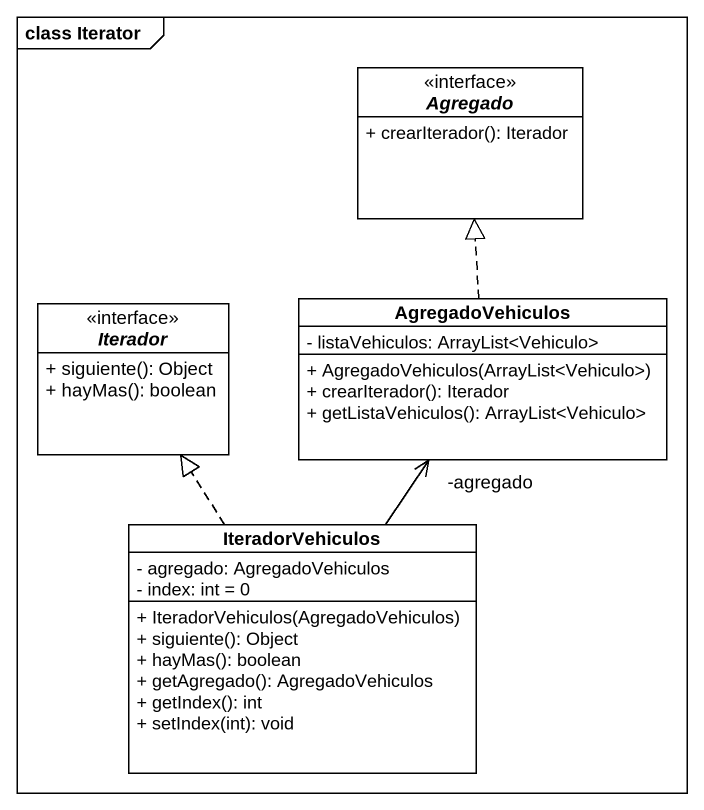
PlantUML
@startuml
mainframe class Iterator
hide circle
hide empty members
skinparam classAttributeIconSize 0
interface Agregado <<interface>> {
  + crearIterador(): Iterador
}
interface Iterador <<interface>> {
  + siguiente(): Object
  + hayMas(): boolean
}
class AgregadoVehiculos {
  - listaVehiculos: ArrayList<Vehiculo>
  + AgregadoVehiculos(ArrayList<Vehiculo>)
  + crearIterador(): Iterador
  + getListaVehiculos(): ArrayList<Vehiculo>
}
class IteradorVehiculos {
  - agregado: AgregadoVehiculos
  - index: int = 0
  + IteradorVehiculos(AgregadoVehiculos)
  + siguiente(): Object
  + hayMas(): boolean
  + getAgregado(): AgregadoVehiculos
  + getIndex(): int
  + setIndex(int): void
}
AgregadoVehiculos .up.|> Agregado
IteradorVehiculos .up.|> Iterador
IteradorVehiculos -up-> "-agregado" AgregadoVehiculos
@enduml
